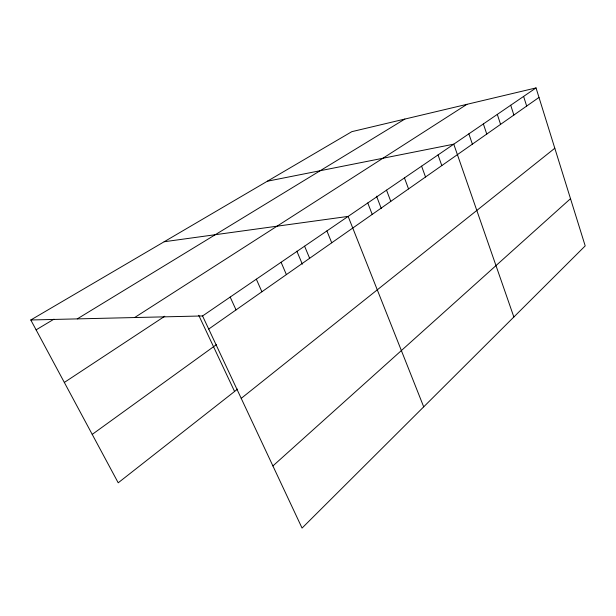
<?xml version="1.0" encoding="UTF-8"?>
<svg xmlns="http://www.w3.org/2000/svg" width="616" height="616" viewBox="0 0 616 616"><rect width="100%" height="100%" fill="white"/><g stroke="black" fill="none" stroke-linecap="round" stroke-linejoin="round"><path stroke-width="0.92" d="M272.903 465.935L570.508 198.683M241.21 398.367L554.808 148.24M237.584 389.104L118.21 482.798L30.8 319.981L351.821 131.662L536.035 87.919L585.2 245.9L302.056 528.081L202.564 315.954L30.8 319.981M92.223 434.395L216.524 344.567M208.709 329.067L538.992 97.428M202.564 315.954L536.035 87.919M64.334 382.436L164.788 316.231M134.642 317.548L466.959 104.32M77.269 318.888L404.866 119.065M36.098 329.853L53.969 319.173M267.359 181.212L453.769 144.175L513.86 317.001M164.164 241.749L348.14 216.401L423.7 406.845M198.752 315.292L234.581 391.46M230.191 297.058L236.036 309.902M256.333 279.187L261.892 291.768M281.096 262.247L286.386 274.59M296.843 251.151L302.348 264.202M304.589 246.184L309.64 258.281M326.904 230.923L331.731 242.789M367.775 202.972L372.203 214.406M376.545 196.173L381.258 208.477M386.532 190.151L390.783 201.378M404.45 177.893L408.539 188.919M421.598 166.166L425.525 177.008M438.022 154.939L441.803 165.589M468.868 133.849L472.38 144.144M483.368 123.931L486.763 134.065M497.305 114.399L500.577 124.37M510.71 105.236L513.875 115.046M523.608 96.412L526.672 106.075"/></g></svg>
